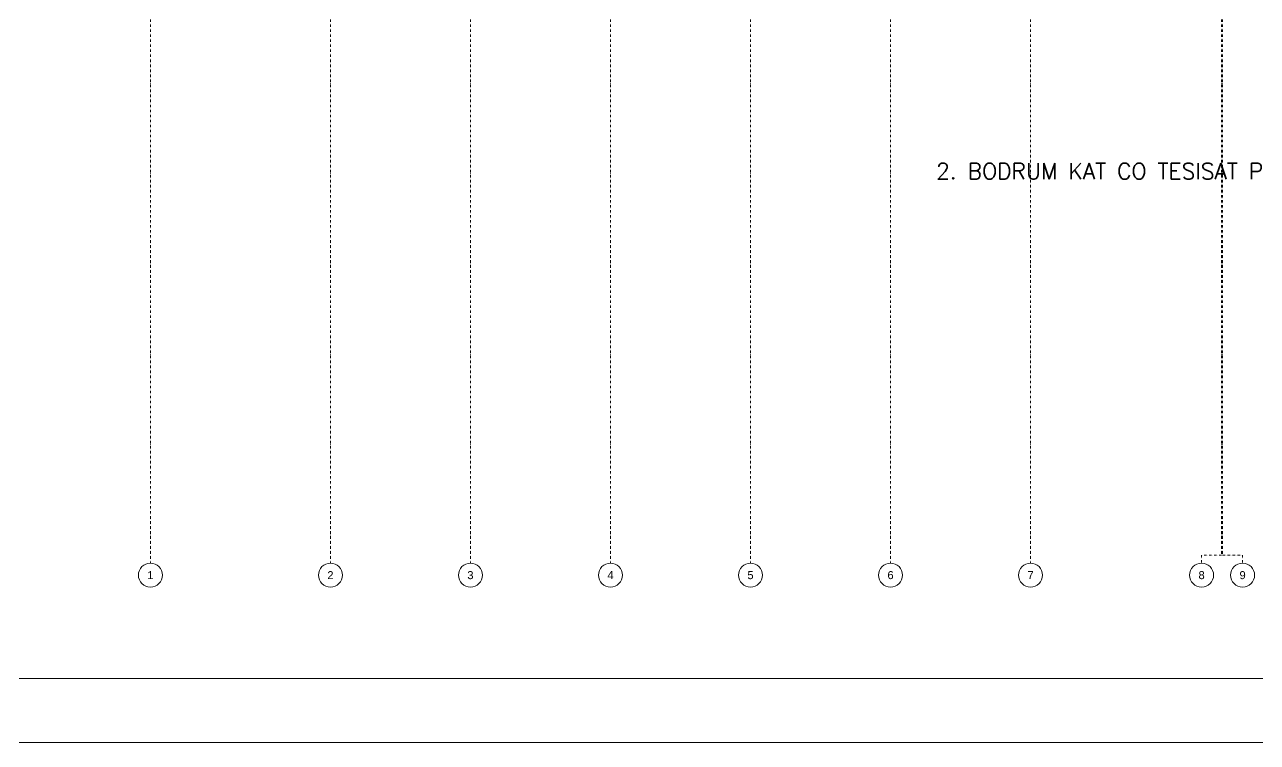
# Model space of a CAD drawing. Header units: metres. Extents: x -19121 to 152404, y -12107 to 29421.
# Drawn here: x -629 to 5534, y -4219 to -629 of the extents above; entities that cross this region are included whole.
import ezdxf
from ezdxf.enums import TextEntityAlignment as Align

# ---------------------------------------------------------------- set-up
doc = ezdxf.new("R2010")
doc.units = ezdxf.units.M
doc.header["$LTSCALE"] = 50
doc.header["$MEASUREMENT"] = 0
doc.linetypes.add('DASHDOT2', pattern=[0.5, 0.25, -0.125, 0, -0.125])
doc.layers.get('0').update_dxf_attribs({"color": 9, "lineweight": 5})
for name, color, linetype, lineweight in [('21', 9, 'Continuous', 5), ('24', 9, 'DASHDOT2', 5), ('40A', 9, 'Continuous', 5), ('E-YAZI', 7, 'Continuous', 30)]:
    doc.layers.add(name, color=color, linetype=linetype, lineweight=lineweight)
doc.styles.add('Arial', font='arial.ttf', dxfattribs={"height": 2.5})
doc.styles.add('E-YAZI', font='txttw.shx', dxfattribs={"height": 200})

# ---------------------------------------------------------------- blocks, each defined once
blk = doc.blocks.new('0_aks')
at = {"linetype": 'Continuous'}
blk.add_circle((0, 0), 3, dxfattribs=at)
at = {"style": 'Arial'}
blk.add_attdef('AKS', text='', height=2, dxfattribs=at).set_placement((0, 0), align=Align.MIDDLE_CENTER)
blk = doc.blocks.new('p-akslar_yeni')
at = {"layer": '24'}
for points in [[(6415, -8575), (6415, -11897.2)], [(7315, -8575), (7315, -11897.2)], [(8015, -8575), (8015, -11897.2)], [(8715, -8575), (8715, -11897.2)], [(9415, -8575), (9415, -11897.2)], [(10115, -8575), (10115, -11897.2)], [(10815, -8575), (10815, -11897.2)], [(11770, -8575), (11770, -11857.2)], [(11775, -8575), (11775, -11857.2)], [(11770, -11857.2), (11670, -11857.2), (11670, -11897.2)], [(11775, -11857.2), (11875, -11857.2), (11875, -11897.2)]]:
    blk.add_lwpolyline(points, dxfattribs=at)
at = {"layer": '21', "xscale": 20, "yscale": 20, "zscale": 20}
for p, values in [((6415, -11957.2), {'AKS': '1'}), ((7315, -11957.2), {'AKS': '2'}), ((8015, -11957.2), {'AKS': '3'}), ((8715, -11957.2), {'AKS': '4'}), ((9415, -11957.2), {'AKS': '5'}), ((10115, -11957.2), {'AKS': '6'}), ((10815, -11957.2), {'AKS': '7'}), ((11670, -11957.2), {'AKS': '8'}), ((11875, -11957.2), {'AKS': '9'})]:
    blk.add_blockref('0_aks', p, dxfattribs=at).add_auto_attribs(values)

msp = doc.modelspace()

# ---------------------------------------------------------------- linework, layer by layer
at = {"layer": '40A'}
for points in [[(18159.3, -4218.6), (-9840.7, -4218.6), (-9840.7, 12601.4), (18159.3, 12601.4)], [(18159.3, -4218.6), (-9840.7, -4218.6), (-9840.7, 12601.4), (18159.3, 12601.4)], [(-9520.7, 12281.4), (15999.5, 12281.4), (15999.5, -3898.6), (-9520.7, -3898.6)], [(-9520.7, 12281.4), (15999.5, 12281.4), (15999.5, -3898.6), (-9520.7, -3898.6)]]:
    msp.add_lwpolyline(points, close=True, dxfattribs=at)

# ---------------------------------------------------------------- block references
at = {"layer": '24'}
msp.add_blockref('p-akslar_yeni', (-6415, 8575), dxfattribs=at)

# ---------------------------------------------------------------- texts
at = {"layer": 'E-YAZI', "color": 4, "style": 'E-YAZI'}
msp.add_text('2. BODRUM KAT CO TESISAT PLANI 1/200', height=80, dxfattribs=at).set_placement((3927.7, -1401.5))

doc.saveas('drawing.dxf')
